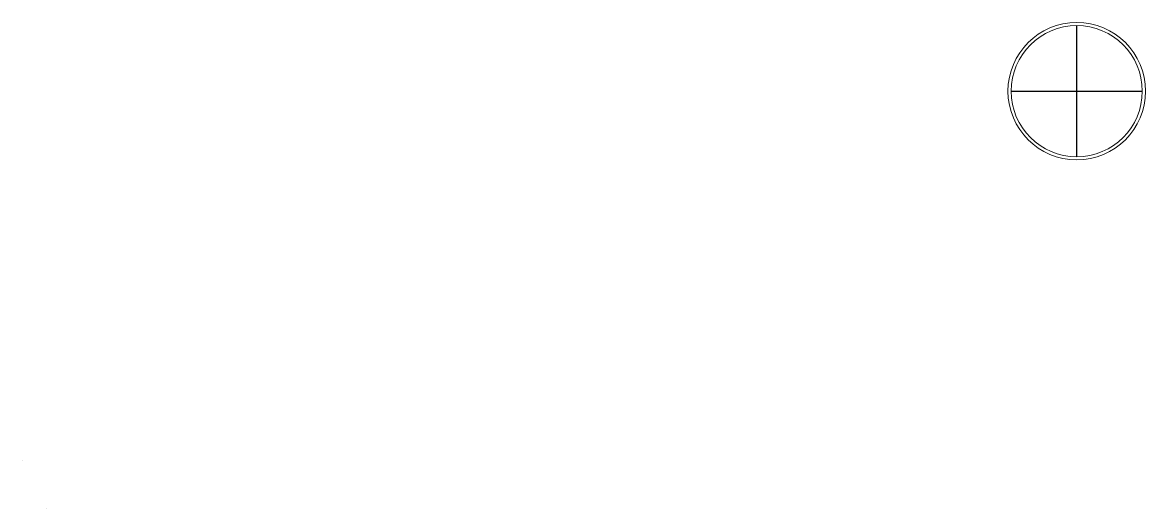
# Model space of a CAD drawing. Header units: feet. Extents: x 65.1 to 82.3, y 13 to 20.5.
import ezdxf

# ---------------------------------------------------------------- set-up
doc = ezdxf.new("R2010")
doc.units = ezdxf.units.FT
doc.header["$MEASUREMENT"] = 0
doc.layers.add('Inlet_Pipe', color=242, linetype='Continuous')
doc.layers.add('MainWaterSupplyPipe', color=7, linetype='Continuous')

# ---------------------------------------------------------------- blocks, each defined once
blk = doc.blocks.new('Inlet_Pipe')
for p, q in [((0, -1.004), (0, 1.004)), ((-1.004, 0), (1.004, 0))]:
    blk.add_line(p, q)
at = {"layer": 'MainWaterSupplyPipe', "color": 215, "lineweight": 0, "true_color": 0xa953a0}
for radius in [1.053, 1.004]:
    blk.add_circle((0, 0), radius, dxfattribs=at)

msp = doc.modelspace()

# ---------------------------------------------------------------- linework, layer by layer
at = {"layer": 'MainWaterSupplyPipe', "lineweight": 0}
for p, q in [((65.071, 13.738), (65.071, 13.738)), ((65.071, 13.738), (65.071, 13.738)), ((65.436, 13.009), (65.436, 13.009)), ((65.436, 13.009), (65.436, 13.009))]:
    msp.add_line(p, q, dxfattribs=at)

# ---------------------------------------------------------------- block references
at = {"layer": 'Inlet_Pipe'}
msp.add_blockref('Inlet_Pipe', (81.213, 19.404), dxfattribs=at)

doc.saveas('drawing.dxf')
